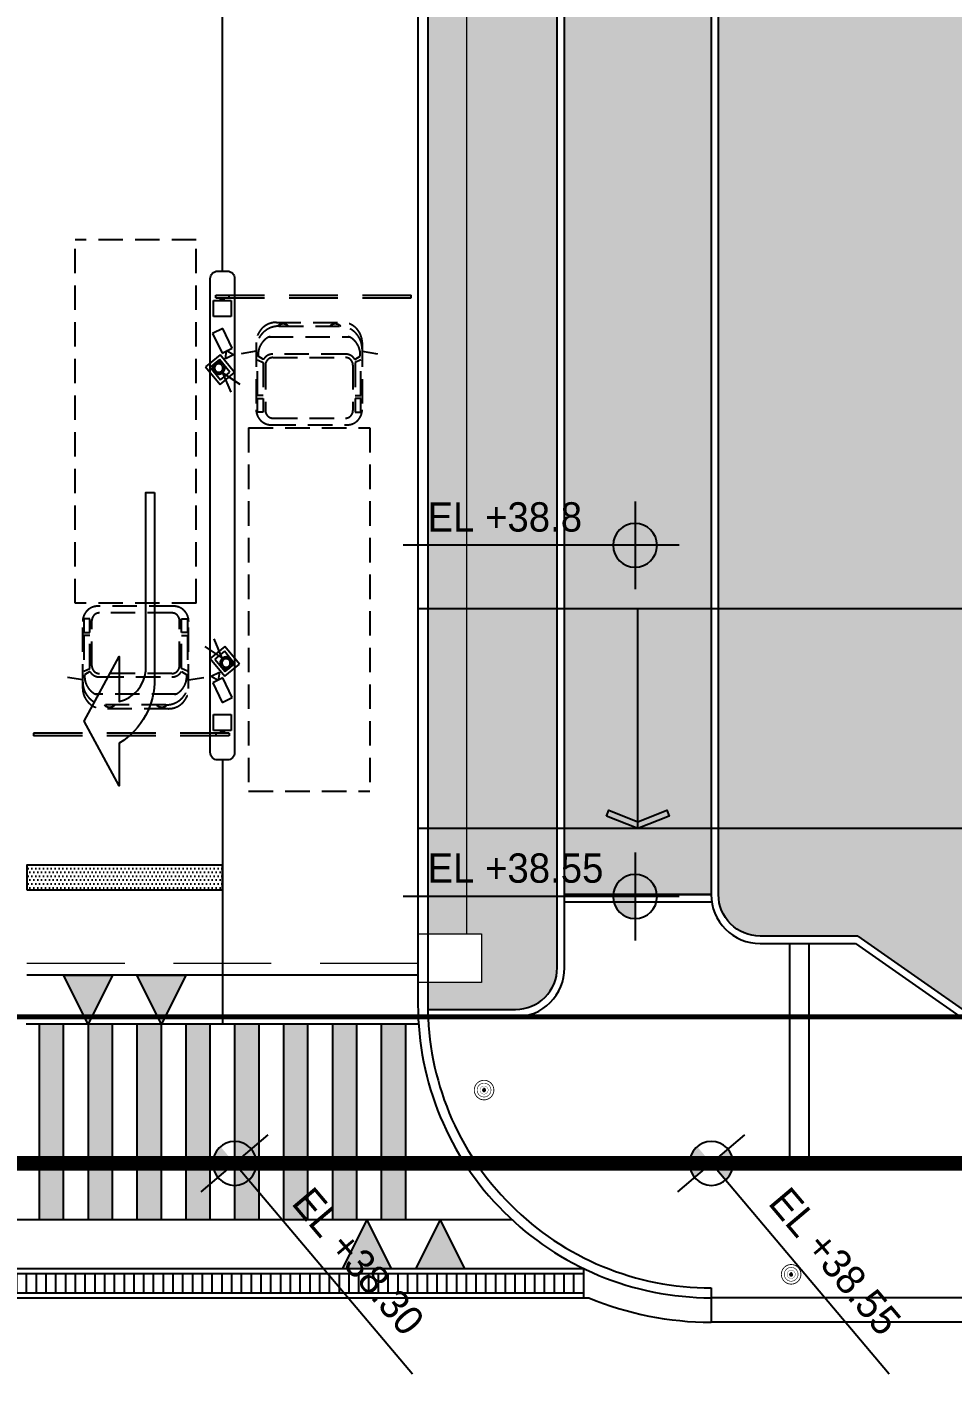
# Model space of a CAD drawing. Header units: millimetres. Extents: x -58335 to 291665, y -66693 to 213307.
# Drawn here: x 127654 to 146583, y -28063 to -500 of the extents above; entities that cross this region are included whole.
import ezdxf
from ezdxf.xclip import XClip

# ---------------------------------------------------------------- set-up
doc = ezdxf.new("R2010")
doc.units = ezdxf.units.MM
doc.header["$LTSCALE"] = 1000
doc.header["$XCLIPFRAME"] = 0
for name, pattern in [('X-SITE$0$H1', [1.5, 1, -0.5]), ('X-SITE$0$HID', [2.8, 1.8, -1]), ('X-SITE$0$HIDDEN', [0.375, 0.25, -0.125]), ('X-SITE$0$PHANTOM2', [1.25, 0.625, -0.125, 0.125, -0.125, 0.125, -0.125])]:
    doc.linetypes.add(name, pattern=pattern)
for name, color, linetype in [('X-SITE$0$# 레벨계획 PLOT', 212, 'Continuous'), ('X-SITE$0$----+0볼라드(신설)', 1, 'Continuous'), ('X-SITE$0$-MY-계획선', 253, 'Continuous'), ('X-SITE$0$-MY-녹지', 254, 'Continuous'), ('X-SITE$0$-MY-보조선', 253, 'Continuous'), ('X-SITE$0$-MY-포장Hatch', 254, 'Continuous'), ('X-SITE$0$-MY-포장선', 254, 'Continuous'), ('X-SITE$0$-경계휀스', 5, 'Continuous'), ('X-SITE$0$-보도선', 7, 'Continuous'), ('X-SITE$0$A-BOUNDARY(PLAN)', 2, 'X-SITE$0$PHANTOM2'), ('X-SITE$0$A-ELE-8-2', 8, 'Continuous'), ('X-SITE$0$A-FUR', 252, 'X-SITE$0$H1'), ('X-SITE$0$A-HAT', 252, 'Continuous'), ('X-SITE$0$A-ROAD', 6, 'Continuous'), ('X-SITE$0$A-ROAD-MARK', 253, 'Continuous'), ('X-SITE$0$A-SYM-LEVEL', 7, 'Continuous'), ('X-SITE$0$A-TEXT-NOTE', 7, 'Continuous'), ('X-SITE$0$A-전기충전기', 1, 'Continuous'), ('X-SITE$0$차선계획', 7, 'Continuous')]:
    doc.layers.add(name, color=color, linetype=linetype)
doc.layers.add('X-SITE$0$-변경 블럭 외곽-', color=252, linetype='Continuous', lineweight=0)
doc.layers.add('X-SITE$0$NOPLOT', color=193, linetype='Continuous', plot=False)
doc.layers.add('X-SITE$0$건축한계선(3m)', color=193, linetype='Continuous', plot=False)
doc.styles.add('X-SITE$0$Gtx', font='')
doc.styles.get('X-SITE$0$Gtx').set_extended_font_data('Dotum')
doc.linetypes.add('X-SITE$0$FENCELINE1', pattern='A,6.35,-2.54,[133,ltypeshp.shx,S=2.54,R=0,X=-2.54,Y=0],-2.54,25.4', length=36.83)
pattern_1 = [(0, (-29382.5, 14650.24), (317.5, 317.5), [158.75, -476.25]), (90, (-29303.13, 14570.87), (-317.5, 317.5), [158.75, -476.25])]
pattern_2 = [(0, (-13126707.96, 453992), (0, 609.6), []), (90, (-13126707.96, 453992), (-609.6, 609.6), [609.6, -609.6])]
pattern_3 = [(0, (-498553.57, -148605.02), (39.6875, 79.375), [0, -79.375])]

# ---------------------------------------------------------------- blocks, each defined once
blk = doc.blocks.new('X-SITE$0$240910_L-1F')
at = {"layer": 'X-SITE$0$-MY-녹지'}
h = blk.add_hatch(dxfattribs=at)
h.set_pattern_fill('CROSS', color=256, scale=50, style=2)
h.set_pattern_definition(pattern_1)
edge = h.paths.add_edge_path()
edge.add_line((107571, -5402), (106471, -5402))
edge.add_line((106471, -5402), (106471, -5952))
edge.add_line((106471, -5952), (108271, -5952))
edge.add_arc((108271, -5102), 850, 270, 360)
edge.add_line((109121, -5102), (109121, 44305))
edge.add_line((109121, 44305), (106471, 44305))
edge.add_line((106471, 44305), (106471, -4402))
edge.add_line((106471, -4402), (107571, -4402))
edge.add_line((107571, -4402), (107571, -5402))
h = blk.add_hatch(dxfattribs=at)
h.set_pattern_fill('CROSS', color=256, scale=50, style=2)
h.set_pattern_definition(pattern_1)
edge = h.paths.add_edge_path()
edge.add_line((107571, -5402), (106471, -5402))
edge.add_line((106471, -5402), (106471, -5952))
edge.add_line((106471, -5952), (108271, -5952))
edge.add_arc((108271, -5102), 850, 270, 360)
edge.add_line((109121, -5102), (109121, 44305))
edge.add_line((109121, 44305), (106471, 44305))
edge.add_line((106471, 44305), (106471, -4402))
edge.add_line((106471, -4402), (107571, -4402))
edge.add_line((107571, -4402), (107571, -5402))
h = blk.add_hatch(dxfattribs=at)
h.set_pattern_fill('CROSS', color=256, scale=50, style=2)
h.set_pattern_definition(pattern_1)
edge = h.paths.add_edge_path()
edge.add_line((167850, -2045), (167850, 3517))
edge.add_arc((169000, 3517), 1150, 135, 180, ccw=False)
edge.add_line((168187, 4330), (170751, 6894))
edge.add_arc((170150, 7495), 850, 315, 360)
edge.add_line((171000, 7495), (171000, 10431))
edge.add_arc((170650, 10431), 350, 0, 90)
edge.add_line((170650, 10781), (169000, 10781))
edge.add_line((169000, 10781), (169000, 15581))
edge.add_line((169000, 15581), (171150, 15581))
edge.add_arc((171150, 15931), 350, 270, 360)
edge.add_line((171500, 15931), (171500, 18666))
edge.add_line((171500, 18666), (172500, 19666))
edge.add_line((172500, 19666), (172500, 33575))
edge.add_arc((171500, 32018), 1850, 57.2796, 90)
edge.add_line((171500, 33868), (163650, 33868))
edge.add_line((163650, 33868), (163650, -2252))
edge.add_line((163650, -2252), (118350, -2252))
edge.add_line((118350, -2252), (118350, 24611))
edge.add_arc((118000, 24611), 350, 0, 134.5656)
edge.add_line((117754, 24860), (112675, 19857))
edge.add_arc((113271, 19251), 850, 134.5656, 180)
edge.add_line((112421, 19251), (112421, -3602))
edge.add_arc((113271, -3602), 850, 180, 270)
edge.add_line((113271, -4452), (115271, -4452))
edge.add_line((115271, -4452), (117628, -6102))
edge.add_line((117628, -6102), (164146, -6102))
edge.add_line((164146, -6102), (167601, -2646))
edge.add_arc((167000, -2045), 850, 315, 360)
h = blk.add_hatch(dxfattribs=at)
h.set_pattern_fill('CROSS', color=256, scale=50, style=2)
h.set_pattern_definition(pattern_1)
edge = h.paths.add_edge_path()
edge.add_line((167850, -2045), (167850, 3517))
edge.add_arc((169000, 3517), 1150, 135, 180, ccw=False)
edge.add_line((168187, 4330), (170751, 6894))
edge.add_arc((170150, 7495), 850, 315, 360)
edge.add_line((171000, 7495), (171000, 10431))
edge.add_arc((170650, 10431), 350, 0, 90)
edge.add_line((170650, 10781), (169000, 10781))
edge.add_line((169000, 10781), (169000, 15581))
edge.add_line((169000, 15581), (171150, 15581))
edge.add_arc((171150, 15931), 350, 270, 360)
edge.add_line((171500, 15931), (171500, 18666))
edge.add_line((171500, 18666), (172500, 19666))
edge.add_line((172500, 19666), (172500, 33575))
edge.add_arc((171500, 32018), 1850, 57.2796, 90)
edge.add_line((171500, 33868), (163650, 33868))
edge.add_line((163650, 33868), (163650, -2252))
edge.add_line((163650, -2252), (118350, -2252))
edge.add_line((118350, -2252), (118350, 24611))
edge.add_arc((118000, 24611), 350, 0, 134.5656)
edge.add_line((117754, 24860), (112675, 19857))
edge.add_arc((113271, 19251), 850, 134.5656, 180)
edge.add_line((112421, 19251), (112421, -3602))
edge.add_arc((113271, -3602), 850, 180, 270)
edge.add_line((113271, -4452), (115271, -4452))
edge.add_line((115271, -4452), (117628, -6102))
edge.add_line((117628, -6102), (164146, -6102))
edge.add_line((164146, -6102), (167601, -2646))
edge.add_arc((167000, -2045), 850, 315, 360)
at = {"layer": 'X-SITE$0$-MY-포장Hatch'}
h = blk.add_hatch(dxfattribs=at)
h.set_pattern_fill('AR-B816', color=256, scale=3)
h.set_pattern_definition(pattern_2)
edge = h.paths.add_edge_path()
edge.add_line((114771, 91155), (109271, 91155))
edge.add_line((109271, 91155), (109271, -3602))
edge.add_line((109271, -3602), (112271, -3602))
edge.add_line((112271, -3602), (112271, 19251))
edge.add_arc((113271, 19251), 1000, 134.5656, 180, ccw=False)
edge.add_line((112569, 19964), (114799, 22160))
edge.add_line((114799, 22160), (114799, 22160))
edge.add_line((114799, 22160), (113396, 23585))
edge.add_line((113396, 23585), (113122, 23315))
edge.add_arc((112771, 23671), 500, 180, 314.5656, ccw=False)
edge.add_line((112271, 23671), (112271, 37855))
edge.add_arc((113271, 37855), 1000, 90, 180, ccw=False)
edge.add_line((113271, 38855), (124438, 38855))
edge.add_line((124438, 38855), (124438, 37955))
edge.add_line((124438, 37955), (126438, 37955))
edge.add_line((126438, 37955), (126438, 42955))
edge.add_line((126438, 42955), (124438, 42955))
edge.add_line((124438, 42955), (124438, 41855))
edge.add_arc((123438, 41855), 1000, -90, 0, ccw=False)
edge.add_line((123438, 40855), (113271, 40855))
edge.add_arc((113271, 41855), 1000, 180, 270, ccw=False)
edge.add_line((112271, 41855), (112271, 61555))
edge.add_line((112271, 61555), (114771, 61555))
edge.add_line((114771, 61555), (114771, 63555))
edge.add_line((114771, 63555), (112271, 63555))
edge.add_line((112271, 63555), (112271, 85605))
edge.add_arc((113271, 85605), 1000, 90, 180, ccw=False)
edge.add_line((113271, 86605), (114771, 86605))
edge.add_line((114771, 86605), (114771, 91155))
edge.add_line((114771, 91155), (114771, 91155))
edge.add_line((114771, 91155), (114771, 91155))
h = blk.add_hatch(dxfattribs=at)
h.set_pattern_fill('AR-B816', color=256, scale=3)
h.set_pattern_definition(pattern_2)
edge = h.paths.add_edge_path()
edge.add_line((114771, 61555), (114771, 63555))
edge.add_line((114771, 63555), (112271, 63555))
edge.add_line((112271, 63555), (112271, 85605))
edge.add_arc((113271, 85605), 1000, 90, 180, ccw=False)
edge.add_line((113271, 86605), (114771, 86605))
edge.add_line((114771, 86605), (114771, 90255))
edge.add_line((114771, 90255), (114771, 90255))
edge.add_line((114771, 90255), (114771, 91155))
edge.add_line((114771, 91155), (109271, 91155))
edge.add_line((109271, 91155), (109271, -3602))
edge.add_line((109271, -3602), (112271, -3602))
edge.add_line((112271, -3602), (112271, 19251))
edge.add_arc((113271, 19251), 1000, 134.5656, 180, ccw=False)
edge.add_line((112569, 19964), (114799, 22160))
edge.add_line((114799, 22160), (114799, 22160))
edge.add_line((114799, 22160), (113396, 23585))
edge.add_line((113396, 23585), (113122, 23315))
edge.add_arc((112771, 23671), 500, 180, 314.5656, ccw=False)
edge.add_line((112271, 23671), (112271, 37855))
edge.add_arc((113271, 37855), 1000, 90, 180, ccw=False)
edge.add_line((113271, 38855), (124438, 38855))
edge.add_line((124438, 38855), (124438, 37955))
edge.add_line((124438, 37955), (126438, 37955))
edge.add_line((126438, 37955), (126438, 42955))
edge.add_line((126438, 42955), (124438, 42955))
edge.add_line((124438, 42955), (124438, 41855))
edge.add_arc((123438, 41855), 1000, -90, 0, ccw=False)
edge.add_line((123438, 40855), (113271, 40855))
edge.add_arc((113271, 41855), 1000, 180, 270, ccw=False)
edge.add_line((112271, 41855), (112271, 61555))
edge.add_line((112271, 61555), (114771, 61555))
at = {"layer": 'X-SITE$0$# 레벨계획 PLOT'}
for p, q in [((118500, 2248, 0), (106271, 2248, 0)), ((118500, 2248, 0), (106271, 2248, 0)), ((118350, -2252), (106271, -2252)), ((118350, -2252), (106271, -2252))]:
    blk.add_line(p, q, dxfattribs=at)
at = {"layer": 'X-SITE$0$-MY-계획선'}
for points in [[(106471, -6102), (108271, -6102, 0.414214), (109271, -5102), (109271, 44455)], [(106471, -6102), (108271, -6102, 0.414214), (109271, -5102), (109271, 44455)], [(118500, 24611, 0.665441), (117649, 24967), (112569, 19964, 0.200883), (112271, 19251), (112271, -3602)], [(118500, 24611, 0.665441), (117649, 24967), (112569, 19964, 0.200883), (112271, 19251), (112271, -3602)], [(112271, -3602, 0.414214), (113271, -4602), (115224, -4602)], [(112271, -3602, 0.414214), (113271, -4602), (115224, -4602)]]:
    blk.add_lwpolyline(points, format="xyb", dxfattribs=at)
for points in [[(109271, -3602), (112271, -3602)], [(109271, -3602), (112271, -3602)], [(109271, -3752), (112282, -3752)], [(109271, -3752), (112282, -3752)], [(115224, -4602), (118794, -7102), (129794, -7102)], [(115224, -4602), (118794, -7102), (129794, -7102)]]:
    blk.add_lwpolyline(points, dxfattribs=at)
at = {"layer": 'X-SITE$0$-MY-보조선'}
for points in [[(106471, -5952), (108271, -5952, 0.414214), (109121, -5102), (109121, 44305), (106471, 44305)], [(106471, -5952), (108271, -5952, 0.414214), (109121, -5102), (109121, 44305), (106471, 44305)], [(112421, -3602), (112421, 19251, -0.200883), (112675, 19857), (117754, 24860, -0.665441), (118350, 24611)], [(112421, -3602), (112421, 19251, -0.200883), (112675, 19857), (117754, 24860, -0.665441), (118350, 24611)], [(115271, -4452), (113271, -4452, -0.414214), (112421, -3602)], [(115271, -4452), (113271, -4452, -0.414214), (112421, -3602)]]:
    blk.add_lwpolyline(points, format="xyb", dxfattribs=at)
blk.add_lwpolyline([(115271, -4452), (118841, -6952), (129747, -6952), (130961, -6102)], dxfattribs=at)
blk.add_lwpolyline([(115271, -4452), (118841, -6952), (129747, -6952), (130961, -6102)], dxfattribs=at)
at = {"layer": 'X-SITE$0$-MY-포장선'}
blk.add_line((112271, -3602), (109271, -3602), dxfattribs=at)
blk.add_line((112271, -3602), (109271, -3602), dxfattribs=at)
for points in [[(113871, -4602), (113871, -9102)], [(113871, -4602), (113871, -9102)], [(114271, -4602), (114271, -9102)], [(114271, -4602), (114271, -9102)]]:
    blk.add_lwpolyline(points, dxfattribs=at)
at = {"layer": 'X-SITE$0$-경계휀스', "linetype": 'X-SITE$0$FENCELINE1', "lineweight": 0, "ltscale": 0.1}
blk.add_lwpolyline([(107271, -4402), (107271, 44055), (114971, 44055)], dxfattribs=at)
blk.add_lwpolyline([(107271, -4402), (107271, 44055), (114971, 44055)], dxfattribs=at)
at = {"layer": 'X-SITE$0$-경계휀스', "linetype": 'X-SITE$0$HIDDEN', "lineweight": 0, "ltscale": 8}
blk.add_lwpolyline([(106271, -4402), (107571, -4402), (107571, -5402), (106271, -5402)], close=True, dxfattribs=at)
blk.add_lwpolyline([(106271, -4402), (107571, -4402), (107571, -5402), (106271, -5402)], close=True, dxfattribs=at)
blk.add_lwpolyline([(98271, -5002), (106271, -5002)], dxfattribs=at)
blk.add_lwpolyline([(98271, -5002), (106271, -5002)], dxfattribs=at)
blk = doc.blocks.new('X-SITE$0$A$C58c92af8')
at = {"layer": 'X-SITE$0$-보도선'}
blk.add_line((485736, 280099), (431757, 280099), dxfattribs=at)
at = {"layer": 'X-SITE$0$-보도선', "color": 252}
blk.add_lwpolyline([(385957, 466906), (485736, 466906, -0.414214), (497736, 454906), (497736, 292099, -0.414214), (485736, 280099), (431757, 280099)], format="xyb", dxfattribs=at)
at = {"layer": 'X-SITE$0$NOPLOT', "color": 251, "lineweight": 0}
blk.add_lwpolyline([(487915, 282849), (494986, 289920), (494986, 457085), (487915, 464156), (324557, 464156), (317486, 457085), (317486, 289920), (324557, 282849)], close=True, dxfattribs=at)
at = {"layer": 'X-SITE$0$차선계획', "color": 252}
blk.add_lwpolyline([(385949, 467406), (485986, 467406, -0.414214), (498236, 455156), (498236, 291849, -0.414214), (485986, 279599), (431757, 279599)], format="xyb", dxfattribs=at)
blk = doc.blocks.new('X-SITE$0$A$C5A463378')
h = blk.add_hatch()
h.set_pattern_fill('DOTS', color=256, scale=50, style=0)
edge = h.paths.add_edge_path()
edge.add_line((0, 0), (0, 3.803))
edge.add_arc((-1.503, 3.847), 1.503, 358.3376, 418.6595)
edge.add_line((-0.721, 5.131), (-0.721, 6))
edge.add_line((-0.721, 6), (-1.441, 4.68))
edge.add_line((-1.441, 4.68), (-0.721, 3.36))
edge.add_line((-0.721, 3.36), (-0.721, 4.28))
edge.add_arc((-0.894, 3.584), 0.717, 5.0308, 75.9996, ccw=False)
edge.add_line((-0.18, 3.647), (-0.18, 0))
edge.add_line((-0.18, 0), (0, 0))
blk.add_lwpolyline([(0, 0), (0, 3.803, 0.269456), (-0.721, 5.131), (-0.721, 6), (-1.441, 4.68), (-0.721, 3.36), (-0.721, 4.28, -0.319952), (-0.18, 3.647), (-0.18, 0)], format="xyb", close=True)
blk = doc.blocks.new('X-SITE$0$240520-대지 내 차선-1')
h = blk.add_hatch()
h.set_pattern_fill('DOTS', color=256, scale=50)
h.set_pattern_definition(pattern_3)
h.paths.add_polyline_path([(49600, -166757), (53600, -166757), (53600, -166257), (49600, -166257)])
h = blk.add_hatch()
h.set_pattern_fill('DOTS', color=256, scale=50)
h.set_pattern_definition(pattern_3)
h.paths.add_polyline_path([(52350, -169507), (51850, -168507), (52850, -168507)])
h.paths.add_polyline_path([(50850, -169507), (50350, -168507), (51350, -168507)])
h.paths.add_polyline_path([(56557, -173507), (56057, -174507), (57057, -174507)])
h.paths.add_polyline_path([(58057, -173507), (57557, -174507), (58557, -174507)])
h = blk.add_hatch()
h.set_pattern_fill('DOTS', color=256, scale=50)
h.set_pattern_definition(pattern_3)
h.paths.add_polyline_path([(56850, -173507), (57350, -173507), (57350, -169507), (56850, -169507)])
h.paths.add_polyline_path([(55850, -173507), (56350, -173507), (56350, -169507), (55850, -169507)])
h.paths.add_polyline_path([(54850, -173507), (55350, -173507), (55350, -169507), (54850, -169507)])
h.paths.add_polyline_path([(49850, -173507), (50350, -173507), (50350, -169507), (49850, -169507)])
h.paths.add_polyline_path([(50850, -173507), (51350, -173507), (51350, -169507), (50850, -169507)])
h.paths.add_polyline_path([(51850, -173507), (52350, -173507), (52350, -169507), (51850, -169507)])
h.paths.add_polyline_path([(52850, -173507), (53350, -173507), (53350, -169507), (52850, -169507)])
h.paths.add_polyline_path([(53850, -173507), (54350, -173507), (54350, -169507), (53850, -169507)])
h = blk.add_hatch()
h.set_pattern_fill('_USER', color=256, scale=200, angle=90, pattern_type=0)
h.set_pattern_definition([(90, (-498553.57, -148605.02), (-200, 1e-14), [])])
h.paths.add_polyline_path([(46215, -174607), (60985, -174607), (60985, -175007), (46215, -175007)])
for p, q in [((47679, -173507), (59521, -173507)), ((46215, -174507), (60985, -174507)), ((46215, -174607), (60985, -174607)), ((60985, -174507), (60985, -175107)), ((46215, -175007), (60985, -175007)), ((46100, -175107), (61100, -175107)), ((63600, -175107), (63600, -175607))]:
    blk.add_line(p, q)
at = {"elevation": 0}
for points in [[(53600, -154101), (53600, -131124)], [(53600, -164101), (53600, -169507)], [(57600, -168507), (49600, -168507)], [(57613, -169507), (49587, -169507)], [(57613, -169507), (49587, -169507)]]:
    blk.add_lwpolyline(points, dxfattribs=at)
for points in [[(49600, -166757), (53600, -166757), (53600, -166257), (49600, -166257)], [(50850, -169507), (50350, -168507), (51350, -168507)], [(52350, -169507), (51850, -168507), (52850, -168507)], [(49850, -173507), (50350, -173507), (50350, -169507), (49850, -169507)], [(50850, -173507), (51350, -173507), (51350, -169507), (50850, -169507)], [(51850, -173507), (52350, -173507), (52350, -169507), (51850, -169507)], [(52850, -173507), (53350, -173507), (53350, -169507), (52850, -169507)], [(53850, -173507), (54350, -173507), (54350, -169507), (53850, -169507)], [(54850, -173507), (55350, -173507), (55350, -169507), (54850, -169507)], [(55850, -173507), (56350, -173507), (56350, -169507), (55850, -169507)], [(56850, -173507), (57350, -173507), (57350, -169507), (56850, -169507)], [(56557, -173507), (56057, -174507), (57057, -174507)], [(58057, -173507), (57557, -174507), (58557, -174507)]]:
    blk.add_lwpolyline(points, close=True, dxfattribs=at)
blk.add_arc((63600, -169107), 6500, 247.3801, 270)
at = {"xscale": -1000, "yscale": 1000, "zscale": 1000, "rotation": 180}
blk.add_blockref('X-SITE$0$A$C5A463378', (52210, -158629), dxfattribs=at)
blk = doc.blocks.new('X-SITE$0$A$Cd16a57b4')
at = {"layer": 'X-SITE$0$A-FUR'}
for p, q in [((0, 330), (363, 330)), ((0, 0), (0, 330)), ((45, 382), (45, 436)), ((45, 436), (4045, 436)), ((45, 382), (4045, 382)), ((145, 349), (145, 382)), ((145, 352), (218, 351)), ((161, 346), (161, 330)), ((202, 346), (161, 346)), ((181, 382), (181, 349)), ((200, 346), (202, 346)), ((202, 346), (202, 330)), ((218, 349), (218, 382)), ((318, 382), (318, 436)), ((363, 330), (363, 0)), ((4045, 382), (4045, 436)), ((363, 0), (0, 0)), ((187, -245), (-21, -346)), ((381, -647), (187, -245)), ((-21, -346), (173, -747)), ((134, -781), (-165, -1026)), ((134, -781), (-165, -1026)), ((431, -1144), (134, -781)), ((173, -747), (381, -647)), ((244, -864), (268, -702)), ((410, -784), (244, -864)), ((410, -784), (268, -702)), ((-165, -1026), (132, -1389)), ((124, -878), (-68, -1036)), ((-68, -1036), (142, -1292)), ((334, -1134), (124, -878)), ((132, -1389), (431, -1144)), ((142, -1292), (334, -1134)), ((185, -1148), (352, -1548)), ((544, -1390), (185, -1148))]:
    blk.add_line(p, q, dxfattribs=at)
for centre in [(163, 410), (200, 410)]:
    blk.add_arc(centre, 63.5, 253.0981, 286.806, dxfattribs=at)
at = {"layer": 'X-SITE$0$A-FUR', "extrusion": (0, 0, -1)}
for centre, major_axis in [((107, -1052), (95.6, 78.2)), ((106, -1053), (66.9, 54.8))]:
    blk.add_ellipse(centre, major_axis=major_axis, ratio=1, dxfattribs=at)
blk = doc.blocks.new('X-SITE$0$A$Cf6494fe1')
at = {"layer": 'X-SITE$0$A-ELE-8-2', "linetype": 'X-SITE$0$HIDDEN', "ltscale": 2}
for p, q in [((-9003, 2322), (-8949, 2633)), ((-9177, 2322), (-7803, 2322)), ((-8830, 2174), (-8896, 2283)), ((-8093, 2296), (-8822, 2296)), ((-8822, 2296), (-8766, 2178)), ((-8093, 2178), (-8093, 2296)), ((-7753, 2296), (-8034, 2296)), ((-8034, 2296), (-8034, 2178)), ((-7753, 2178), (-7753, 2296)), ((-7430, 2477), (0, 2477)), ((-7430, 0), (-7430, 2477)), ((0, 0), (0, 2477)), ((-9291, 411), (-9291, 2065)), ((-8939, 1983), (-8939, 493)), ((-8870, 497), (-8870, 1980)), ((-8766, 2178), (-8093, 2178)), ((-8715, 2135), (-7786, 2135)), ((-8034, 2178), (-7753, 2178)), ((-7631, 497), (-7631, 1980)), ((-7493, 464), (-7493, 2012)), ((-9590, 568), (-9590, 1909)), ((-9512, 619), (-9512, 1858)), ((-8830, 303), (-8896, 194)), ((-8822, 180), (-8766, 298)), ((-8766, 298), (-8093, 298)), ((-8715, 342), (-7786, 342)), ((-8093, 298), (-8093, 180)), ((-8034, 298), (-7753, 298)), ((-8034, 180), (-8034, 298)), ((-7753, 298), (-7753, 180)), ((-9177, 155), (-7803, 155)), ((-9003, 155), (-8949, -156)), ((-8093, 180), (-8822, 180)), ((-7753, 180), (-8034, 180)), ((-7430, 0), (0, 0))]:
    blk.add_line(p, q, dxfattribs=at)
for centre, radius, start, end in [((-9177, 1909), 413, 90, 180), ((-9048, 1858), 464, 90, 180), ((-8930, 1876), 408, 85.2278, 152.3632), ((-7803, 2012), 310, 0, 90), ((-9143, 2013), 155, 147.2096, 171.4226), ((-8715, 1980), 226, 120.7075, 180), ((-8715, 1980), 155, 90, 180), ((-7786, 1980), 155, 0, 90), ((-9402, 1772), 156, 134.4871, 225.1562), ((-9177, 568), 413, 180, 270), ((-9402, 705), 156, 134.8438, 225.5129), ((-9048, 619), 464, 180, 270), ((-9143, 464), 155, 188.5774, 212.7904), ((-8930, 601), 408, 207.6368, 274.7722), ((-8715, 497), 226, 180, 239.2925), ((-8715, 497), 155, 180, 270), ((-7803, 464), 310, 270, 0), ((-7786, 497), 155, 270, 0)]:
    blk.add_arc(centre, radius, start, end, dxfattribs=at)
blk = doc.blocks.new('X-SITE$0$A$C46AD736B')
at = {"layer": 'X-SITE$0$----+0볼라드(신설)'}
for points, const_width in [([(-0.69, 1.51, 0.880786), (0.29, -1.64, 1.13535)], 0.146), ([(-0.49, 1.07, 0.880786), (0.2, -1.16, 1.13535)], 0.0972), ([(-0.29, 0.63, 0.880786), (0.12, -0.68, 1.13535)], 0.0486)]:
    blk.add_lwpolyline(points, format="xyb", close=True, dxfattribs=dict(at, const_width=const_width))
blk.add_lwpolyline([(-0.08, 0.18, 0.880786), (0.04, -0.2, 1.13535)], format="xyb", close=True, dxfattribs=at)
blk = doc.blocks.new('X-SITE$0$SKBAB-DH-MDLD$0$ARROWX')
at = {"color": 0}
blk.add_lwpolyline([(-0.2, -0.5), (-0.293, -0.463), (-0.108, 0), (-0.293, 0.463), (-0.2, 0.5), (0, 0)], close=True, dxfattribs=at)
for points in [[(-0.2, 0.5), (-0.293, 0.463), (0, 0), (-0.108, 0)], [(0, 0), (-0.108, 0), (-0.2, -0.5), (-0.293, -0.463)]]:
    blk.add_solid(points, dxfattribs=at)
blk = doc.blocks.new('X-SITE$0$sym_level')
at = {"layer": 'X-SITE$0$A-SYM-LEVEL'}
h = blk.add_hatch(color=256, dxfattribs=at)
h.paths.add_polyline_path([(0, 450, 0.414214), (-450, 0), (0, 0)])
h.paths.add_polyline_path([(450, 0), (0, 0), (0, -450, 0.414214)])
blk.add_line((0, 900), (0, -900), dxfattribs=at)
blk.add_circle((0, 0), 450, dxfattribs=at)

msp = doc.modelspace()

# ---------------------------------------------------------------- linework, layer by layer
at = {"layer": 'X-SITE$0$# 레벨계획 PLOT'}
msp.add_line((140153.6, -16901.8, 0), (140153.6, -12401.8, 0), dxfattribs=at)
at = {"layer": 'X-SITE$0$-변경 블럭 외곽-', "color": 8, "lineweight": 0, "elevation": 0}
msp.add_lwpolyline([(204882.5, 150483.9), (197811.4, 157555), (34453.6, 157555), (27382.5, 150484), (27382.5, -16680.8), (34453.6, -23751.8), (197811.4, -23751.8), (204882.5, -16680.8), (204882.5, 150483.9)], dxfattribs=at)
at = {"layer": 'X-SITE$0$A-BOUNDARY(PLAN)', "color": 2, "ltscale": 5, "const_width": 300, "elevation": 0}
msp.add_lwpolyline([(204882.5, 150483.9), (197811.4, 157555), (34453.6, 157555), (27382.5, 150484), (27382.5, -16680.8), (34453.6, -23751.8), (197811.4, -23751.8), (204882.5, -16680.8), (204882.5, 150483.9)], dxfattribs=at)
at = {"layer": 'X-SITE$0$A-BOUNDARY(PLAN)', "color": 2, "ltscale": 5, "const_width": 100, "elevation": 0}
msp.add_lwpolyline([(196568.8, 154555), (35696.2, 154555), (30382.5, 149241.3), (30382.5, -15438.1), (35696.2, -20751.8), (196568.8, -20751.8), (201882.5, -15438.1), (201882.5, 149241.3)], close=True, dxfattribs=at)
at = {"layer": 'X-SITE$0$A-HAT'}
msp.add_line((141653.6, -26301.8), (141653.6, -26501.8), dxfattribs=at)
at = {"layer": 'X-SITE$0$A-HAT', "elevation": 0}
msp.add_lwpolyline([(45853.6, 77005), (45853.6, 32805), (135853.6, 32805), (135853.6, -20501.8)], dxfattribs=at)
msp.add_lwpolyline([(135853.6, -20501.8, 0.4142136), (141653.6, -26301.8)], format="xyb", dxfattribs=at)
at = {"layer": 'X-SITE$0$A-ROAD', "elevation": 0}
msp.add_lwpolyline([(45653.6, 77005), (45653.6, 32605), (135653.6, 32605), (135653.6, -20501.8, 0.4142136), (141653.6, -26501.8)], format="xyb", dxfattribs=at)
msp.add_lwpolyline([(131753.6, -5496.4, -0.4142136), (131903.6, -5646.4), (131903.6, -15346.4, -0.4142136), (131753.6, -15496.4), (131553.6, -15496.4, -0.4142136), (131403.6, -15346.4), (131403.6, -5646.4, -0.4142136), (131553.6, -5496.4)], format="xyb", close=True, dxfattribs=at)
at = {"layer": 'X-SITE$0$A-SYM-LEVEL'}
for p, q in [((140996.9, -11106.2), (135354.4, -11106.2)), ((140996.9, -18291), (135354.4, -18291)), ((135543.9, -28062.8), (131903.4, -23751.9)), ((145298.1, -28062.8, 0), (141657.5, -23751.8, 0))]:
    msp.add_line(p, q, dxfattribs=at)
at = {"layer": 'X-SITE$0$건축한계선(3m)', "linetype": 'X-SITE$0$HID', "lineweight": 0, "elevation": 0}
msp.add_lwpolyline([(35696.2, -20751.8), (196568.8, -20751.8), (201882.5, -15438.1), (201882.5, 149241.3), (196568.8, 154555)], dxfattribs=at)

# ---------------------------------------------------------------- block references
msp.add_blockref('X-SITE$0$240910_L-1F', (29382.5, -14650.2))
at = {"layer": 'X-SITE$0$# 레벨계획 PLOT', "xscale": 1280, "yscale": 1280, "zscale": 1280, "rotation": 270}
msp.add_blockref('X-SITE$0$SKBAB-DH-MDLD$0$ARROWX', (140153.6, -16901.8), dxfattribs=at)
at = {"layer": 'X-SITE$0$----+0볼라드(신설)', "xscale": 120.4097901352008, "yscale": 120.4097901352008, "zscale": 120.4097901352008}
msp.add_blockref('X-SITE$0$A$C46AD736B', (137007, -22251.8), dxfattribs=at)
at = {"layer": 'X-SITE$0$----+0볼라드(신설)', "xscale": 120.4097901352008, "yscale": 120.4097901352008, "zscale": 120.4097901352008, "rotation": 270}
msp.add_blockref('X-SITE$0$A$C46AD736B', (143290.9, -26022.2), dxfattribs=at)
at = {"layer": 'X-SITE$0$A-FUR'}
msp.add_blockref('X-SITE$0$A$Cd16a57b4', (131472.2, -6426.4), dxfattribs=at)
at = {"layer": 'X-SITE$0$A-FUR', "rotation": 180}
msp.add_blockref('X-SITE$0$A$Cd16a57b4', (131835, -14566.4), dxfattribs=at)
at = {"layer": 'X-SITE$0$A-ROAD'}
for p, rotation in [((131117, -4858.5), 90), ((132190.2, -16134.4), 270)]:
    msp.add_blockref('X-SITE$0$A$Cf6494fe1', p, dxfattribs=dict(at, rotation=rotation))
at = {"layer": 'X-SITE$0$A-ROAD-MARK'}
msp.add_blockref('X-SITE$0$240520-대지 내 차선-1', (78053.6, 148605), dxfattribs=at)
at = {"layer": 'X-SITE$0$A-SYM-LEVEL', "xscale": -1}
for p in [(140096.9, -11106.2), (140096.9, -18291)]:
    msp.add_blockref('X-SITE$0$sym_level', p, dxfattribs=at)
at = {"layer": 'X-SITE$0$A-SYM-LEVEL', "xscale": -1, "rotation": 130.1807341246225}
for p in [(131903.4, -23751.8), (141657.6, -23751.8, 0)]:
    msp.add_blockref('X-SITE$0$sym_level', p, dxfattribs=at)
at = {"layer": 'X-SITE$0$A-전기충전기'}
ref = msp.add_blockref('X-SITE$0$A$C58c92af8', (-290103.4, -306600.6), dxfattribs=at)
XClip(ref).set_block_clipping_path([(231768.3252820689, 239907.43377654), (581768.3252820689, 519907.4337765401)])

# ---------------------------------------------------------------- texts
at = {"layer": 'X-SITE$0$A-TEXT-NOTE', "color": 1, "style": 'X-SITE$0$Gtx'}
for s, p in [('EL +38.8', (135848.6, -10824.9)), ('EL +38.55', (135848.6, -18009.7))]:
    msp.add_text(s, height=600, dxfattribs=at).set_placement(p)
for s, p in [('EL +38.30', (133046, -24574.1)), ('EL +38.55', (142800.2, -24574.1, 0))]:
    msp.add_text(s, height=600, rotation=310.17778, dxfattribs=at).set_placement(p)

doc.saveas('drawing.dxf')
